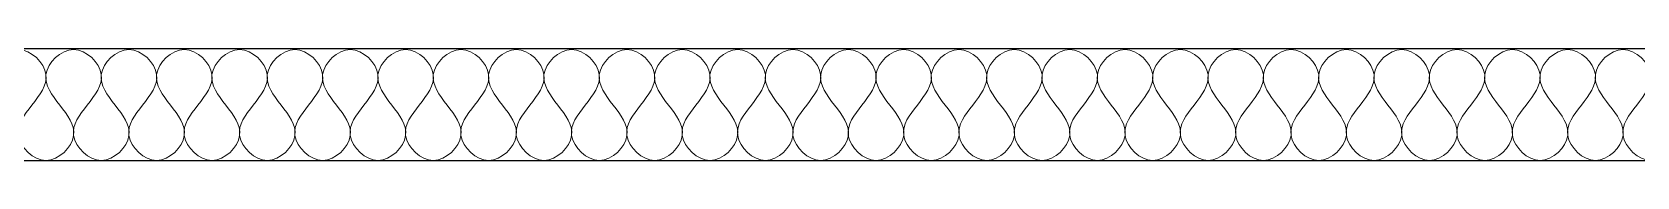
# Model space of a CAD drawing. Header units: metres. Extents: x 125 to 1179, y 511 to 749.
# Drawn here: x 857.1 to 885.82, y 590.83 to 592.83 of the extents above; entities that cross this region are included whole.
import ezdxf

# ---------------------------------------------------------------- set-up
doc = ezdxf.new("R2010")
doc.units = ezdxf.units.M
doc.layers.add('Text18', color=8, linetype='Continuous', lineweight=18)

msp = doc.modelspace()

# ---------------------------------------------------------------- linework, layer by layer
for p, q in [((828.635, 592.829), (1172.635, 592.829)), ((830.635, 590.829), (1170.635, 590.829))]:
    msp.add_line(p, q)
at = {"layer": 'Text18', "color": 0, "ltscale": 0.5}
for points, knots in [([(856.362, 592.364), (856.392, 592.578), (856.857, 593.042), (857.742, 592.161), (856.459, 591.478), (857.13, 590.83), (857.352, 590.829)], [2.217326, 2.217326, 2.217326, 2.217326, 2.553667, 2.890008, 3.49416, 3.830501, 3.830501, 3.830501, 3.830501]), ([(857.352, 592.364), (857.382, 592.578), (857.847, 593.042), (858.732, 592.161), (857.45, 591.478), (858.121, 590.83), (858.343, 590.829)], [2.217326, 2.217326, 2.217326, 2.217326, 2.553667, 2.890008, 3.49416, 3.830501, 3.830501, 3.830501, 3.830501]), ([(858.343, 592.364), (858.372, 592.578), (858.837, 593.042), (859.723, 592.161), (858.44, 591.478), (859.111, 590.83), (859.333, 590.829)], [2.217326, 2.217326, 2.217326, 2.217326, 2.553667, 2.890008, 3.49416, 3.830501, 3.830501, 3.830501, 3.830501]), ([(859.333, 592.364), (859.362, 592.578), (859.828, 593.042), (860.713, 592.161), (859.43, 591.478), (860.101, 590.83), (860.323, 590.829)], [2.217326, 2.217326, 2.217326, 2.217326, 2.553667, 2.890008, 3.49416, 3.830501, 3.830501, 3.830501, 3.830501]), ([(860.323, 592.364), (860.353, 592.578), (860.818, 593.042), (861.703, 592.161), (860.42, 591.478), (861.091, 590.83), (861.313, 590.829)], [2.217326, 2.217326, 2.217326, 2.217326, 2.553667, 2.890008, 3.49416, 3.830501, 3.830501, 3.830501, 3.830501]), ([(861.313, 592.364), (861.343, 592.578), (861.808, 593.042), (862.693, 592.161), (861.411, 591.478), (862.082, 590.83), (862.304, 590.829)], [2.217326, 2.217326, 2.217326, 2.217326, 2.553667, 2.890008, 3.49416, 3.830501, 3.830501, 3.830501, 3.830501]), ([(862.304, 592.364), (862.333, 592.578), (862.798, 593.042), (863.684, 592.161), (862.401, 591.478), (863.072, 590.83), (863.294, 590.829)], [2.217326, 2.217326, 2.217326, 2.217326, 2.553667, 2.890008, 3.49416, 3.830501, 3.830501, 3.830501, 3.830501]), ([(863.294, 592.364), (863.323, 592.578), (863.789, 593.042), (864.674, 592.161), (863.391, 591.478), (864.062, 590.83), (864.284, 590.829)], [2.217326, 2.217326, 2.217326, 2.217326, 2.553667, 2.890008, 3.49416, 3.830501, 3.830501, 3.830501, 3.830501]), ([(864.284, 592.364), (864.314, 592.578), (864.779, 593.042), (865.664, 592.161), (864.381, 591.478), (865.052, 590.83), (865.274, 590.829)], [2.217326, 2.217326, 2.217326, 2.217326, 2.553667, 2.890008, 3.49416, 3.830501, 3.830501, 3.830501, 3.830501]), ([(865.274, 592.364), (865.304, 592.578), (865.769, 593.042), (866.655, 592.161), (865.372, 591.478), (866.043, 590.83), (866.265, 590.829)], [2.217326, 2.217326, 2.217326, 2.217326, 2.553667, 2.890008, 3.49416, 3.830501, 3.830501, 3.830501, 3.830501]), ([(866.265, 592.364), (866.294, 592.578), (866.759, 593.042), (867.645, 592.161), (866.362, 591.478), (867.033, 590.83), (867.255, 590.829)], [2.217326, 2.217326, 2.217326, 2.217326, 2.553667, 2.890008, 3.49416, 3.830501, 3.830501, 3.830501, 3.830501]), ([(867.255, 592.364), (867.284, 592.578), (867.75, 593.042), (868.635, 592.161), (867.352, 591.478), (868.023, 590.83), (868.245, 590.829)], [2.217326, 2.217326, 2.217326, 2.217326, 2.553667, 2.890008, 3.49416, 3.830501, 3.830501, 3.830501, 3.830501]), ([(868.245, 592.364), (868.275, 592.578), (868.74, 593.042), (869.625, 592.161), (868.342, 591.478), (869.013, 590.83), (869.235, 590.829)], [2.217326, 2.217326, 2.217326, 2.217326, 2.553667, 2.890008, 3.49416, 3.830501, 3.830501, 3.830501, 3.830501]), ([(869.235, 592.364), (869.265, 592.578), (869.73, 593.042), (870.616, 592.161), (869.333, 591.478), (870.004, 590.83), (870.226, 590.829)], [2.217326, 2.217326, 2.217326, 2.217326, 2.553667, 2.890008, 3.49416, 3.830501, 3.830501, 3.830501, 3.830501]), ([(870.226, 592.364), (870.255, 592.578), (870.72, 593.042), (871.606, 592.161), (870.323, 591.478), (870.994, 590.83), (871.216, 590.829)], [2.217326, 2.217326, 2.217326, 2.217326, 2.553667, 2.890008, 3.49416, 3.830501, 3.830501, 3.830501, 3.830501]), ([(871.216, 592.364), (871.245, 592.578), (871.711, 593.042), (872.596, 592.161), (871.313, 591.478), (871.984, 590.83), (872.206, 590.829)], [2.217326, 2.217326, 2.217326, 2.217326, 2.553667, 2.890008, 3.49416, 3.830501, 3.830501, 3.830501, 3.830501]), ([(872.206, 592.364), (872.236, 592.578), (872.701, 593.042), (873.586, 592.161), (872.304, 591.478), (872.974, 590.83), (873.196, 590.829)], [2.217326, 2.217326, 2.217326, 2.217326, 2.553667, 2.890008, 3.49416, 3.830501, 3.830501, 3.830501, 3.830501]), ([(873.196, 592.364), (873.226, 592.578), (873.691, 593.042), (874.577, 592.161), (873.294, 591.478), (873.965, 590.83), (874.187, 590.829)], [2.217326, 2.217326, 2.217326, 2.217326, 2.553667, 2.890008, 3.49416, 3.830501, 3.830501, 3.830501, 3.830501]), ([(874.187, 592.364), (874.216, 592.578), (874.681, 593.042), (875.567, 592.161), (874.284, 591.478), (874.955, 590.83), (875.177, 590.829)], [2.217326, 2.217326, 2.217326, 2.217326, 2.553667, 2.890008, 3.49416, 3.830501, 3.830501, 3.830501, 3.830501]), ([(875.177, 592.364), (875.206, 592.578), (875.672, 593.042), (876.557, 592.161), (875.274, 591.478), (875.945, 590.83), (876.167, 590.829)], [2.217326, 2.217326, 2.217326, 2.217326, 2.553667, 2.890008, 3.49416, 3.830501, 3.830501, 3.830501, 3.830501]), ([(876.167, 592.364), (876.197, 592.578), (876.662, 593.042), (877.547, 592.161), (876.265, 591.478), (876.935, 590.83), (877.157, 590.829)], [2.217326, 2.217326, 2.217326, 2.217326, 2.553667, 2.890008, 3.49416, 3.830501, 3.830501, 3.830501, 3.830501]), ([(877.157, 592.364), (877.187, 592.578), (877.652, 593.042), (878.538, 592.161), (877.255, 591.478), (877.926, 590.83), (878.148, 590.829)], [2.217326, 2.217326, 2.217326, 2.217326, 2.553667, 2.890008, 3.49416, 3.830501, 3.830501, 3.830501, 3.830501]), ([(878.148, 592.364), (878.177, 592.578), (878.642, 593.042), (879.528, 592.161), (878.245, 591.478), (878.916, 590.83), (879.138, 590.829)], [2.217326, 2.217326, 2.217326, 2.217326, 2.553667, 2.890008, 3.49416, 3.830501, 3.830501, 3.830501, 3.830501]), ([(879.138, 592.364), (879.167, 592.578), (879.633, 593.042), (880.518, 592.161), (879.235, 591.478), (879.906, 590.83), (880.128, 590.829)], [2.217326, 2.217326, 2.217326, 2.217326, 2.553667, 2.890008, 3.49416, 3.830501, 3.830501, 3.830501, 3.830501]), ([(880.128, 592.364), (880.158, 592.578), (880.623, 593.042), (881.508, 592.161), (880.226, 591.478), (880.896, 590.83), (881.118, 590.829)], [2.217326, 2.217326, 2.217326, 2.217326, 2.553667, 2.890008, 3.49416, 3.830501, 3.830501, 3.830501, 3.830501]), ([(881.118, 592.364), (881.148, 592.578), (881.613, 593.042), (882.499, 592.161), (881.216, 591.478), (881.887, 590.83), (882.109, 590.829)], [2.217326, 2.217326, 2.217326, 2.217326, 2.553667, 2.890008, 3.49416, 3.830501, 3.830501, 3.830501, 3.830501]), ([(882.109, 592.364), (882.138, 592.578), (882.603, 593.042), (883.489, 592.161), (882.206, 591.478), (882.877, 590.83), (883.099, 590.829)], [2.217326, 2.217326, 2.217326, 2.217326, 2.553667, 2.890008, 3.49416, 3.830501, 3.830501, 3.830501, 3.830501]), ([(883.099, 592.364), (883.128, 592.578), (883.594, 593.042), (884.479, 592.161), (883.196, 591.478), (883.867, 590.83), (884.089, 590.829)], [2.217326, 2.217326, 2.217326, 2.217326, 2.553667, 2.890008, 3.49416, 3.830501, 3.830501, 3.830501, 3.830501]), ([(884.089, 592.364), (884.119, 592.578), (884.584, 593.042), (885.469, 592.161), (884.187, 591.478), (884.857, 590.83), (885.079, 590.829)], [2.217326, 2.217326, 2.217326, 2.217326, 2.553667, 2.890008, 3.49416, 3.830501, 3.830501, 3.830501, 3.830501]), ([(885.079, 592.364), (885.109, 592.578), (885.574, 593.042), (886.46, 592.161), (885.177, 591.478), (885.848, 590.83), (886.07, 590.829)], [2.217326, 2.217326, 2.217326, 2.217326, 2.553667, 2.890008, 3.49416, 3.830501, 3.830501, 3.830501, 3.830501]), ([(857.352, 590.829), (857.585, 590.832), (858.236, 591.476), (857.299, 591.981), (857.352, 592.364)], [1.2768335, 1.2768335, 1.2768335, 1.2768335, 1.6131741, 2.2173264, 2.2173264, 2.2173264, 2.2173264]), ([(858.343, 590.829), (858.575, 590.832), (859.226, 591.476), (858.289, 591.981), (858.343, 592.364)], [1.2768335, 1.2768335, 1.2768335, 1.2768335, 1.6131741, 2.2173264, 2.2173264, 2.2173264, 2.2173264]), ([(859.333, 590.829), (859.565, 590.832), (860.216, 591.476), (859.28, 591.981), (859.333, 592.364)], [1.2768335, 1.2768335, 1.2768335, 1.2768335, 1.6131741, 2.2173264, 2.2173264, 2.2173264, 2.2173264]), ([(860.323, 590.829), (860.556, 590.832), (861.206, 591.476), (860.27, 591.981), (860.323, 592.364)], [1.2768335, 1.2768335, 1.2768335, 1.2768335, 1.6131741, 2.2173264, 2.2173264, 2.2173264, 2.2173264]), ([(861.313, 590.829), (861.546, 590.832), (862.197, 591.476), (861.26, 591.981), (861.313, 592.364)], [1.2768335, 1.2768335, 1.2768335, 1.2768335, 1.6131741, 2.2173264, 2.2173264, 2.2173264, 2.2173264]), ([(862.304, 590.829), (862.536, 590.832), (863.187, 591.476), (862.25, 591.981), (862.304, 592.364)], [1.2768335, 1.2768335, 1.2768335, 1.2768335, 1.6131741, 2.2173264, 2.2173264, 2.2173264, 2.2173264]), ([(863.294, 590.829), (863.526, 590.832), (864.177, 591.476), (863.241, 591.981), (863.294, 592.364)], [1.2768335, 1.2768335, 1.2768335, 1.2768335, 1.6131741, 2.2173264, 2.2173264, 2.2173264, 2.2173264]), ([(864.284, 590.829), (864.517, 590.832), (865.167, 591.476), (864.231, 591.981), (864.284, 592.364)], [1.2768335, 1.2768335, 1.2768335, 1.2768335, 1.6131741, 2.2173264, 2.2173264, 2.2173264, 2.2173264]), ([(865.274, 590.829), (865.507, 590.832), (866.158, 591.476), (865.221, 591.981), (865.274, 592.364)], [1.2768335, 1.2768335, 1.2768335, 1.2768335, 1.6131741, 2.2173264, 2.2173264, 2.2173264, 2.2173264]), ([(866.265, 590.829), (866.497, 590.832), (867.148, 591.476), (866.211, 591.981), (866.265, 592.364)], [1.2768335, 1.2768335, 1.2768335, 1.2768335, 1.6131741, 2.2173264, 2.2173264, 2.2173264, 2.2173264]), ([(867.255, 590.829), (867.488, 590.832), (868.138, 591.476), (867.202, 591.981), (867.255, 592.364)], [1.2768335, 1.2768335, 1.2768335, 1.2768335, 1.6131741, 2.2173264, 2.2173264, 2.2173264, 2.2173264]), ([(868.245, 590.829), (868.478, 590.832), (869.128, 591.476), (868.192, 591.981), (868.245, 592.364)], [1.2768335, 1.2768335, 1.2768335, 1.2768335, 1.6131741, 2.2173264, 2.2173264, 2.2173264, 2.2173264]), ([(869.235, 590.829), (869.468, 590.832), (870.119, 591.476), (869.182, 591.981), (869.235, 592.364)], [1.2768335, 1.2768335, 1.2768335, 1.2768335, 1.6131741, 2.2173264, 2.2173264, 2.2173264, 2.2173264]), ([(870.226, 590.829), (870.458, 590.832), (871.109, 591.476), (870.172, 591.981), (870.226, 592.364)], [1.2768335, 1.2768335, 1.2768335, 1.2768335, 1.6131741, 2.2173264, 2.2173264, 2.2173264, 2.2173264]), ([(871.216, 590.829), (871.449, 590.832), (872.099, 591.476), (871.163, 591.981), (871.216, 592.364)], [1.2768335, 1.2768335, 1.2768335, 1.2768335, 1.6131741, 2.2173264, 2.2173264, 2.2173264, 2.2173264]), ([(872.206, 590.829), (872.439, 590.832), (873.09, 591.476), (872.153, 591.981), (872.206, 592.364)], [1.2768335, 1.2768335, 1.2768335, 1.2768335, 1.6131741, 2.2173264, 2.2173264, 2.2173264, 2.2173264]), ([(873.196, 590.829), (873.429, 590.832), (874.08, 591.476), (873.143, 591.981), (873.196, 592.364)], [1.2768335, 1.2768335, 1.2768335, 1.2768335, 1.6131741, 2.2173264, 2.2173264, 2.2173264, 2.2173264]), ([(874.187, 590.829), (874.419, 590.832), (875.07, 591.476), (874.133, 591.981), (874.187, 592.364)], [1.2768335, 1.2768335, 1.2768335, 1.2768335, 1.6131741, 2.2173264, 2.2173264, 2.2173264, 2.2173264]), ([(875.177, 590.829), (875.41, 590.832), (876.06, 591.476), (875.124, 591.981), (875.177, 592.364)], [1.2768335, 1.2768335, 1.2768335, 1.2768335, 1.6131741, 2.2173264, 2.2173264, 2.2173264, 2.2173264]), ([(876.167, 590.829), (876.4, 590.832), (877.051, 591.476), (876.114, 591.981), (876.167, 592.364)], [1.2768335, 1.2768335, 1.2768335, 1.2768335, 1.6131741, 2.2173264, 2.2173264, 2.2173264, 2.2173264]), ([(877.157, 590.829), (877.39, 590.832), (878.041, 591.476), (877.104, 591.981), (877.157, 592.364)], [1.2768335, 1.2768335, 1.2768335, 1.2768335, 1.6131741, 2.2173264, 2.2173264, 2.2173264, 2.2173264]), ([(878.148, 590.829), (878.38, 590.832), (879.031, 591.476), (878.094, 591.981), (878.148, 592.364)], [1.2768335, 1.2768335, 1.2768335, 1.2768335, 1.6131741, 2.2173264, 2.2173264, 2.2173264, 2.2173264]), ([(879.138, 590.829), (879.371, 590.832), (880.021, 591.476), (879.085, 591.981), (879.138, 592.364)], [1.2768335, 1.2768335, 1.2768335, 1.2768335, 1.6131741, 2.2173264, 2.2173264, 2.2173264, 2.2173264]), ([(880.128, 590.829), (880.361, 590.832), (881.012, 591.476), (880.075, 591.981), (880.128, 592.364)], [1.2768335, 1.2768335, 1.2768335, 1.2768335, 1.6131741, 2.2173264, 2.2173264, 2.2173264, 2.2173264]), ([(881.118, 590.829), (881.351, 590.832), (882.002, 591.476), (881.065, 591.981), (881.118, 592.364)], [1.2768335, 1.2768335, 1.2768335, 1.2768335, 1.6131741, 2.2173264, 2.2173264, 2.2173264, 2.2173264]), ([(882.109, 590.829), (882.341, 590.832), (882.992, 591.476), (882.055, 591.981), (882.109, 592.364)], [1.2768335, 1.2768335, 1.2768335, 1.2768335, 1.6131741, 2.2173264, 2.2173264, 2.2173264, 2.2173264]), ([(883.099, 590.829), (883.332, 590.832), (883.982, 591.476), (883.046, 591.981), (883.099, 592.364)], [1.2768335, 1.2768335, 1.2768335, 1.2768335, 1.6131741, 2.2173264, 2.2173264, 2.2173264, 2.2173264]), ([(884.089, 590.829), (884.322, 590.832), (884.973, 591.476), (884.036, 591.981), (884.089, 592.364)], [1.2768335, 1.2768335, 1.2768335, 1.2768335, 1.6131741, 2.2173264, 2.2173264, 2.2173264, 2.2173264]), ([(885.079, 590.829), (885.312, 590.832), (885.963, 591.476), (885.026, 591.981), (885.079, 592.364)], [1.2768335, 1.2768335, 1.2768335, 1.2768335, 1.6131741, 2.2173264, 2.2173264, 2.2173264, 2.2173264])]:
    msp.add_open_spline(points, degree=3, knots=knots, dxfattribs=at)

doc.saveas('drawing.dxf')
